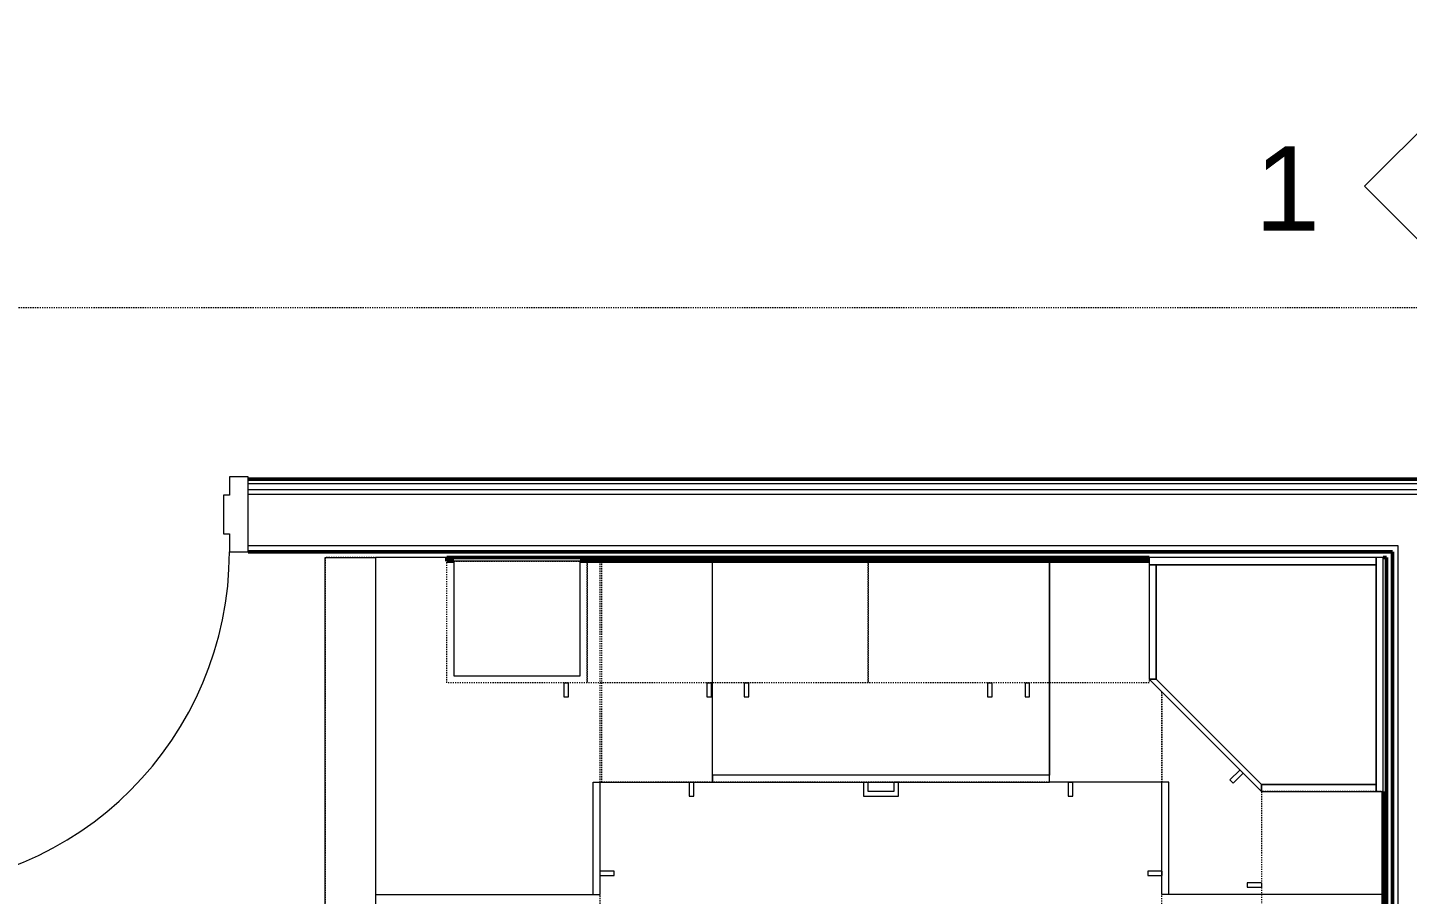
# Model space of a CAD drawing. Header units: inches. Extents: x -4217 to -1814, y 9706 to 12425.
# Drawn here: x -3633.1 to -3485.7, y 11326 to 11418.7 of the extents above; entities that cross this region are included whole.
import ezdxf

# ---------------------------------------------------------------- set-up
doc = ezdxf.new("R2010")
doc.units = ezdxf.units.IN
doc.header["$MEASUREMENT"] = 0
doc.linetypes.add('Aligning Line 1_8_', pattern=[0.25, 0.125, -0.125])
doc.linetypes.add('Dash', pattern=[0.25, 0.125, -0.125])
for name, color, linetype, lineweight in [('A-DOOR-7', 31, 'Continuous', 9), ('A-DOOR-FRAM', 31, 'Continuous', 20), ('A-WALL', 113, 'Continuous', 13), ('A-WALL-3', 10, 'Continuous', 50), ('A-WALL-4', 50, 'Continuous', 13), ('G-ANNO-SYMB-1', 147, 'Aligning Line 1_8_', 9), ('G-ANNO-SYMB-2', 111, 'Continuous', 9), ('I-WALL-3', 2, 'Continuous', 50), ('Q-CASE', 31, 'Continuous', 9), ('Q-CASE-3', 250, 'Continuous', 9), ('Q-CASE-4', 250, 'Dash', 9), ('Q-CASE-HDLN-1', 250, 'Dash', 9)]:
    doc.layers.add(name, color=color, linetype=linetype, lineweight=lineweight)
doc.styles.add('Arial_1', font='arial.ttf', dxfattribs={"height": 9})

msp = doc.modelspace()

# ---------------------------------------------------------------- linework, layer by layer
at = {"layer": 'A-DOOR-7'}
msp.add_arc((-3647.52374, 11362.6144), 36, 270, 0, dxfattribs=at)
at = {"layer": 'A-DOOR-FRAM'}
for p, q in [((-3609.52374, 11370.6144), (-3611.52374, 11370.6144)), ((-3611.52374, 11370.6144), (-3611.52374, 11368.6769)), ((-3609.52374, 11362.6144), (-3609.52374, 11370.6144)), ((-3611.52374, 11368.6769), (-3612.14874, 11368.6769)), ((-3612.14874, 11368.6769), (-3612.14874, 11364.5519)), ((-3612.14874, 11364.5519), (-3611.52374, 11364.5519)), ((-3611.52374, 11364.5519), (-3611.52374, 11362.6144)), ((-3611.52374, 11362.6144), (-3609.52374, 11362.6144))]:
    msp.add_line(p, q, dxfattribs=at)
at = {"layer": 'A-WALL'}
for p, q in [((-3480.04874, 11369.8644), (-3609.52374, 11369.8644)), ((-3480.67374, 11369.2394), (-3609.52374, 11369.2394)), ((-3481.17374, 11368.7394), (-3609.52374, 11368.7394)), ((-3486.67374, 11363.2394), (-3609.52374, 11363.2394)), ((-3486.67374, 11129.1894), (-3486.67374, 11363.2394))]:
    msp.add_line(p, q, dxfattribs=at)
at = {"layer": 'A-WALL-3'}
for p, q in [((-3513.29874, 11361.9894), (-3588.29874, 11361.9894)), ((-3588.29874, 11361.9894), (-3588.29874, 11361.6144)), ((-3487.92374, 11361.9894), (-3488.29874, 11361.9894)), ((-3487.92374, 11312.87129), (-3487.92374, 11361.9894)), ((-3588.29874, 11361.6144), (-3587.54874, 11361.6144)), ((-3574.04874, 11361.6144), (-3513.29874, 11361.6144)), ((-3488.29874, 11336.9894), (-3488.29874, 11312.87129))]:
    msp.add_line(p, q, dxfattribs=at)
at = {"layer": 'A-WALL-4'}
for p, q in [((-3601.29874, 11249.9894), (-3601.29874, 11361.9894)), ((-3601.29874, 11361.9894), (-3595.92374, 11361.9894)), ((-3595.92374, 11361.9894), (-3595.92374, 11249.9894))]:
    msp.add_line(p, q, dxfattribs=at)
at = {"layer": 'G-ANNO-SYMB-1'}
msp.add_line((-3429.66725, 11388.70658), (-3865.74625, 11388.70658), dxfattribs=at)
at = {"layer": 'G-ANNO-SYMB-2'}
for p, q in [((-3473.30468, 11418.65376), (-3490.27524, 11401.6832)), ((-3490.27524, 11401.6832), (-3473.30468, 11384.71263))]:
    msp.add_line(p, q, dxfattribs=at)
at = {"layer": 'I-WALL-3'}
for p, q in [((-3479.54874, 11370.3644), (-3609.52374, 11370.3644)), ((-3609.52374, 11362.6144), (-3487.29874, 11362.6144)), ((-3487.29874, 11362.6144), (-3487.29874, 11130.4394))]:
    msp.add_line(p, q, dxfattribs=at)
at = {"layer": 'Q-CASE'}
for p, q in [((-3513.29874, 11348.9894), (-3501.29874, 11336.9894)), ((-3512.54874, 11348.9894), (-3513.29874, 11348.9894)), ((-3501.29874, 11337.7394), (-3512.54874, 11348.9894)), ((-3501.29874, 11336.9894), (-3501.29874, 11337.7394))]:
    msp.add_line(p, q, dxfattribs=at)
at = {"layer": 'Q-CASE-3'}
for p, q in [((-3595.92374, 11361.9894), (-3595.92374, 11325.9894)), ((-3588.29874, 11361.9894), (-3595.92374, 11361.9894)), ((-3513.29874, 11361.9894), (-3513.29874, 11361.2394)), ((-3489.04874, 11361.9894), (-3513.29874, 11361.9894)), ((-3489.04874, 11361.2394), (-3489.04874, 11361.9894)), ((-3488.29874, 11361.9894), (-3489.04874, 11361.9894)), ((-3489.04874, 11361.9894), (-3489.04874, 11336.9894)), ((-3488.29874, 11336.9894), (-3488.29874, 11361.9894)), ((-3574.04874, 11361.6144), (-3587.54874, 11361.6144)), ((-3587.54874, 11361.6144), (-3587.54874, 11349.3644)), ((-3574.04874, 11349.3644), (-3574.04874, 11361.6144)), ((-3559.92374, 11338.7394), (-3559.92374, 11361.6144)), ((-3559.92374, 11337.9894), (-3559.92374, 11361.6144)), ((-3523.92374, 11337.9894), (-3523.92374, 11361.6144)), ((-3523.92374, 11361.6144), (-3523.92374, 11338.7394)), ((-3512.54874, 11361.2394), (-3513.29874, 11361.2394)), ((-3513.29874, 11361.2394), (-3513.29874, 11348.9894)), ((-3513.29874, 11361.2394), (-3489.04874, 11361.2394)), ((-3489.04874, 11361.2394), (-3512.54874, 11361.2394)), ((-3512.54874, 11361.2394), (-3512.54874, 11348.9894)), ((-3512.54874, 11348.9894), (-3512.54874, 11361.2394)), ((-3489.04874, 11337.7394), (-3489.04874, 11361.2394)), ((-3587.54874, 11349.3644), (-3574.04874, 11349.3644)), ((-3575.78718, 11348.6144), (-3575.29874, 11348.6144)), ((-3575.78718, 11348.6144), (-3575.78718, 11347.11514)), ((-3575.29874, 11347.11514), (-3575.29874, 11348.6144)), ((-3560.53718, 11348.6144), (-3560.04874, 11348.6144)), ((-3560.53718, 11348.6144), (-3560.53718, 11347.11514)), ((-3560.04874, 11347.11514), (-3560.04874, 11348.6144)), ((-3556.53718, 11348.6144), (-3556.04874, 11348.6144)), ((-3556.53718, 11348.6144), (-3556.53718, 11347.11514)), ((-3556.04874, 11347.11514), (-3556.04874, 11348.6144)), ((-3530.53718, 11348.6144), (-3530.04874, 11348.6144)), ((-3530.53718, 11348.6144), (-3530.53718, 11347.11514)), ((-3530.04874, 11347.11514), (-3530.04874, 11348.6144)), ((-3526.53718, 11348.6144), (-3526.04874, 11348.6144)), ((-3526.53718, 11348.6144), (-3526.53718, 11347.11514)), ((-3526.04874, 11347.11514), (-3526.04874, 11348.6144)), ((-3513.29874, 11348.9894), (-3512.54874, 11348.9894)), ((-3512.54874, 11348.9894), (-3501.29874, 11337.7394)), ((-3575.78718, 11347.11514), (-3575.29874, 11347.11514)), ((-3560.53718, 11347.11514), (-3560.04874, 11347.11514)), ((-3556.53718, 11347.11514), (-3556.04874, 11347.11514)), ((-3530.53718, 11347.11514), (-3530.04874, 11347.11514)), ((-3526.53718, 11347.11514), (-3526.04874, 11347.11514)), ((-3559.92374, 11338.7394), (-3559.92374, 11337.9894)), ((-3523.92374, 11338.7394), (-3559.92374, 11338.7394)), ((-3523.92374, 11337.9894), (-3523.92374, 11338.7394)), ((-3503.59683, 11339.28749), (-3504.65697, 11338.22736)), ((-3504.65697, 11338.22736), (-3504.31158, 11337.88198)), ((-3504.31158, 11337.88198), (-3503.25145, 11338.94211)), ((-3572.67374, 11337.9894), (-3559.92374, 11337.9894)), ((-3572.67374, 11325.9894), (-3572.67374, 11337.9894)), ((-3572.67374, 11337.9894), (-3571.92374, 11337.9894)), ((-3571.92374, 11337.9894), (-3559.92374, 11337.9894)), ((-3571.92374, 11325.9894), (-3571.92374, 11337.9894)), ((-3562.41218, 11337.99346), (-3561.92374, 11337.99346)), ((-3562.41218, 11337.99346), (-3562.41218, 11336.4942)), ((-3561.92374, 11336.4942), (-3561.92374, 11337.99346)), ((-3559.92374, 11337.9894), (-3523.92374, 11337.9894)), ((-3543.79874, 11337.9894), (-3543.29936, 11337.9894)), ((-3543.79874, 11337.9894), (-3543.79874, 11336.4894)), ((-3543.29936, 11336.98877), (-3543.29936, 11337.9894)), ((-3540.54811, 11336.98877), (-3543.29936, 11336.98877)), ((-3540.04874, 11337.9894), (-3540.54811, 11337.9894)), ((-3540.54811, 11337.9894), (-3540.54811, 11336.98877)), ((-3540.04874, 11336.4894), (-3540.04874, 11337.9894)), ((-3511.17374, 11337.9894), (-3523.92374, 11337.9894)), ((-3511.92374, 11337.9894), (-3523.92374, 11337.9894)), ((-3521.92374, 11337.99346), (-3521.43529, 11337.99346)), ((-3521.92374, 11337.99346), (-3521.92374, 11336.4942)), ((-3521.43529, 11336.4942), (-3521.43529, 11337.99346)), ((-3511.92374, 11325.9894), (-3511.92374, 11337.9894)), ((-3511.17374, 11337.9894), (-3511.92374, 11337.9894)), ((-3511.17374, 11325.9894), (-3511.17374, 11337.9894)), ((-3501.29874, 11337.7394), (-3489.04874, 11337.7394)), ((-3489.04874, 11337.7394), (-3501.29874, 11337.7394)), ((-3501.29874, 11337.7394), (-3501.29874, 11336.9894)), ((-3501.29874, 11336.9894), (-3489.04874, 11336.9894)), ((-3489.04874, 11336.9894), (-3489.04874, 11337.7394)), ((-3489.04874, 11336.9894), (-3488.29874, 11336.9894)), ((-3562.41218, 11336.4942), (-3561.92374, 11336.4942)), ((-3543.79874, 11336.4894), (-3540.04874, 11336.4894)), ((-3521.92374, 11336.4942), (-3521.43529, 11336.4942)), ((-3571.92374, 11328.00095), (-3571.92374, 11328.4894)), ((-3570.42448, 11328.4894), (-3571.92374, 11328.4894)), ((-3571.92374, 11328.00095), (-3570.42448, 11328.00095)), ((-3570.42448, 11328.00095), (-3570.42448, 11328.4894)), ((-3511.92374, 11328.4894), (-3513.42299, 11328.4894)), ((-3513.42299, 11328.4894), (-3513.42299, 11328.00095)), ((-3513.42299, 11328.00095), (-3511.92374, 11328.00095)), ((-3511.92374, 11328.4894), (-3511.92374, 11328.00095)), ((-3501.29874, 11327.2394), (-3502.79799, 11327.2394)), ((-3502.79799, 11327.2394), (-3502.79799, 11326.75095)), ((-3502.79799, 11326.75095), (-3501.29874, 11326.75095)), ((-3501.29874, 11327.2394), (-3501.29874, 11326.75095)), ((-3595.92374, 11325.9894), (-3571.92374, 11325.9894)), ((-3488.29874, 11325.9894), (-3511.92374, 11325.9894))]:
    msp.add_line(p, q, dxfattribs=at)
at = {"layer": 'Q-CASE-4'}
for p, q in [((-3588.29874, 11348.6144), (-3588.29874, 11361.6144)), ((-3588.29874, 11361.6144), (-3573.29874, 11361.6144)), ((-3573.29874, 11361.6144), (-3573.29874, 11348.6144)), ((-3573.29874, 11348.6144), (-3573.29874, 11361.6144)), ((-3573.29874, 11361.6144), (-3543.29874, 11361.6144)), ((-3543.29874, 11348.6144), (-3543.29874, 11361.6144)), ((-3543.29874, 11361.6144), (-3513.29874, 11361.6144)), ((-3543.29874, 11361.6144), (-3543.29874, 11348.6144)), ((-3513.29874, 11361.6144), (-3513.29874, 11348.6144)), ((-3573.29874, 11348.6144), (-3588.29874, 11348.6144)), ((-3543.29874, 11348.6144), (-3573.29874, 11348.6144)), ((-3513.29874, 11348.6144), (-3543.29874, 11348.6144)), ((-3488.29874, 11336.9894), (-3501.29874, 11336.9894)), ((-3501.29874, 11336.9894), (-3501.29874, 11312.9894)), ((-3488.29874, 11312.9894), (-3488.29874, 11336.9894))]:
    msp.add_line(p, q, dxfattribs=at)
at = {"layer": 'Q-CASE-HDLN-1'}
for p, q in [((-3601.29874, 11361.9894), (-3601.29874, 11248.9894)), ((-3588.29874, 11361.9894), (-3601.29874, 11361.9894)), ((-3571.92374, 11248.9894), (-3571.92374, 11361.6144)), ((-3571.7495, 11337.9894), (-3571.7495, 11361.6144)), ((-3511.92374, 11347.6144), (-3511.92374, 11337.9894)), ((-3511.92374, 11312.73173), (-3511.92374, 11347.6144)), ((-3511.92374, 11337.9894), (-3571.7495, 11337.9894))]:
    msp.add_line(p, q, dxfattribs=at)

# ---------------------------------------------------------------- texts
at = {"layer": 'G-ANNO-SYMB-2', "insert": (-3502.01049, 11405.95788), "char_height": 9, "width": 8.484, "attachment_point": 1, "style": 'Arial_1'}
msp.add_mtext('1', dxfattribs=at)

doc.saveas('drawing.dxf')
